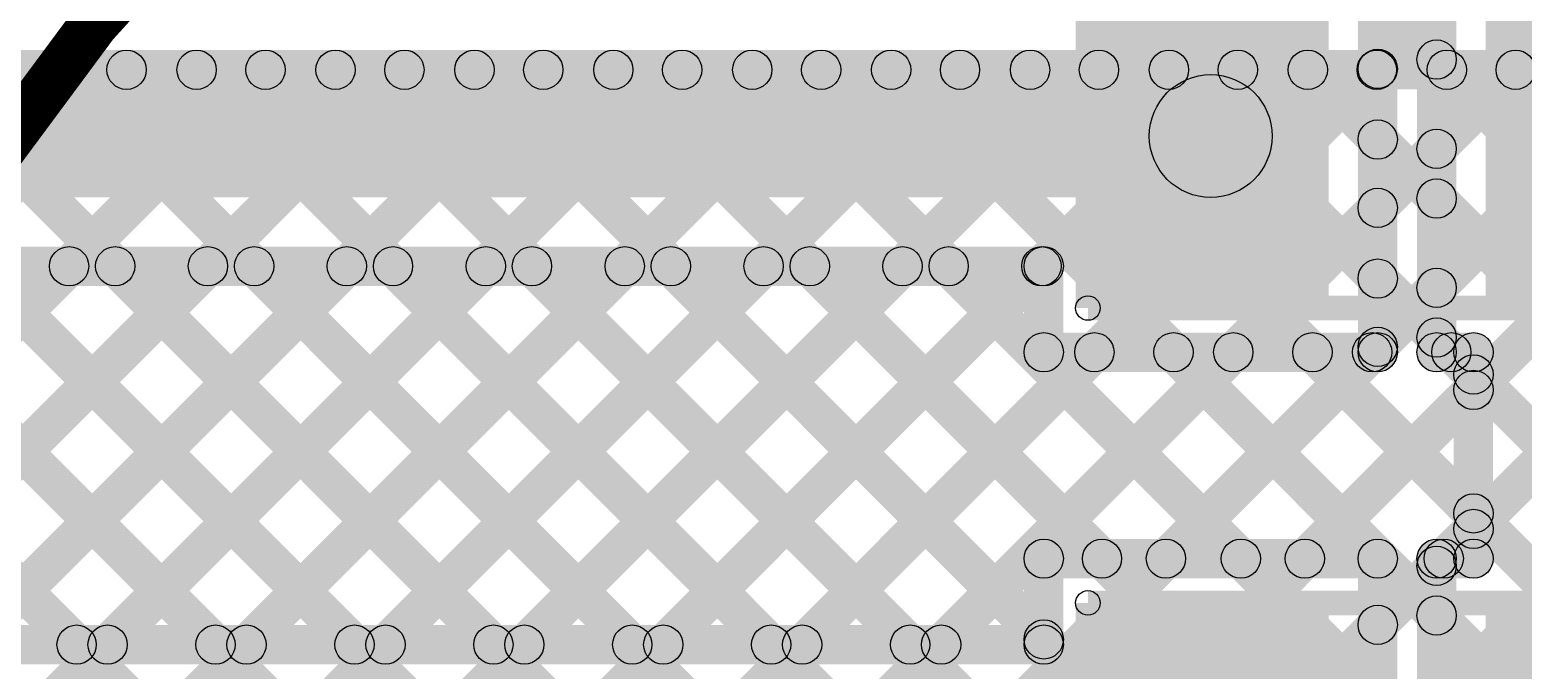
# Model space of a CAD drawing. Header units: millimetres. Extents: x 0 to 5.55, y 0 to 1.02.
# Drawn here: x 2.4156 to 2.7196, y 0.5933 to 0.7236 of the extents above; entities that cross this region are included whole.
import ezdxf

# ---------------------------------------------------------------- set-up
doc = ezdxf.new("R2010")
doc.units = ezdxf.units.MM
doc.header["$MEASUREMENT"] = 0
for name, color, linetype in [('BottomLayer', 5, 'Continuous'), ('TopLayer', 1, 'Continuous'), ('TopOverlay', 2, 'Continuous'), ('TopPaste', 8, 'Continuous'), ('TopSolder', 216, 'Continuous')]:
    doc.layers.add(name, color=color, linetype=linetype)

# ---------------------------------------------------------------- blocks, each defined once
blk = doc.blocks.new('LED_0805_39')
at = {"layer": 'TopLayer'}
for points in [[(-0.05999, 0.03001), (-0.01999, 0.03001), (-0.01999, -0.02999), (-0.05999, -0.02999)], [(0.02001, 0.03001), (0.06001, 0.03001), (0.06001, -0.02999), (0.02001, -0.02999)]]:
    blk.add_hatch(color=1, dxfattribs=at).paths.add_polyline_path(points)
at = {"layer": 'TopOverlay'}
h = blk.add_hatch(color=2, dxfattribs=at)
edge = h.paths.add_edge_path()
edge.add_arc((-0.06499, 0.03501), 0.0025, 0, 360)
h = blk.add_hatch(color=2, dxfattribs=at)
edge = h.paths.add_edge_path()
edge.add_arc((-0.06499, 0.03501), 0.0025, 0, 360)
for points in [[(-0.06499, 0.03251), (-0.06499, 0.03751), (0.06501, 0.03751), (0.06501, 0.03251)], [(0.09601, 0.03701), (0.06401, 0.03701), (0.06401, -0.03699), (0.09601, -0.03699)], [(-0.06249, -0.03499), (-0.06749, -0.03499), (-0.06749, 0.03501), (-0.06249, 0.03501)], [(0.06751, -0.03499), (0.06251, -0.03499), (0.06251, 0.03501), (0.06751, 0.03501)], [(-0.06499, -0.03749), (-0.06499, -0.03249), (0.06501, -0.03249), (0.06501, -0.03749)]]:
    blk.add_hatch(color=2, dxfattribs=at).paths.add_polyline_path(points)
h = blk.add_hatch(color=2, dxfattribs=at)
edge = h.paths.add_edge_path()
edge.add_arc((0.06501, 0.03501), 0.0025, 0, 360)
h = blk.add_hatch(color=2, dxfattribs=at)
edge = h.paths.add_edge_path()
edge.add_arc((0.06501, 0.03501), 0.0025, 0, 360)
h = blk.add_hatch(color=2, dxfattribs=at)
edge = h.paths.add_edge_path()
edge.add_arc((-0.06499, -0.03499), 0.0025, 0, 360)
h = blk.add_hatch(color=2, dxfattribs=at)
edge = h.paths.add_edge_path()
edge.add_arc((-0.06499, -0.03499), 0.0025, 0, 360)
h = blk.add_hatch(color=2, dxfattribs=at)
edge = h.paths.add_edge_path()
edge.add_arc((0.06501, -0.03499), 0.0025, 0, 360)
h = blk.add_hatch(color=2, dxfattribs=at)
edge = h.paths.add_edge_path()
edge.add_arc((0.06501, -0.03499), 0.0025, 0, 360)
at = {"layer": 'TopPaste'}
for points in [[(-0.05999, 0.03001), (-0.01999, 0.03001), (-0.01999, -0.02999), (-0.05999, -0.02999)], [(0.02001, 0.03001), (0.06001, 0.03001), (0.06001, -0.02999), (0.02001, -0.02999)]]:
    blk.add_hatch(color=8, dxfattribs=at).paths.add_polyline_path(points)
at = {"layer": 'TopSolder'}
for points in [[(-0.06399, 0.03401), (-0.01599, 0.03401), (-0.01599, -0.03399), (-0.06399, -0.03399)], [(0.01601, 0.03401), (0.06401, 0.03401), (0.06401, -0.03399), (0.01601, -0.03399)]]:
    blk.add_hatch(color=216, dxfattribs=at).paths.add_polyline_path(points)
at = {"layer": 'TopOverlay'}
for centre in [(-0.06499, 0.03501), (-0.06499, 0.03501), (0.06501, 0.03501), (0.06501, 0.03501), (-0.06499, -0.03499), (-0.06499, -0.03499), (0.06501, -0.03499), (0.06501, -0.03499)]:
    blk.add_circle(centre, 0.0025, dxfattribs=at)
blk = doc.blocks.new('LED_0805_41')
at = {"layer": 'TopLayer'}
for points in [[(-0.05999, 0.03001), (-0.01999, 0.03001), (-0.01999, -0.02999), (-0.05999, -0.02999)], [(0.02001, 0.03001), (0.06001, 0.03001), (0.06001, -0.02999), (0.02001, -0.02999)]]:
    blk.add_hatch(color=1, dxfattribs=at).paths.add_polyline_path(points)
at = {"layer": 'TopOverlay'}
h = blk.add_hatch(color=2, dxfattribs=at)
edge = h.paths.add_edge_path()
edge.add_arc((-0.06499, 0.03501), 0.0025, 0, 360)
h = blk.add_hatch(color=2, dxfattribs=at)
edge = h.paths.add_edge_path()
edge.add_arc((-0.06499, 0.03501), 0.0025, 0, 360)
for points in [[(-0.06499, 0.03251), (-0.06499, 0.03751), (0.06501, 0.03751), (0.06501, 0.03251)], [(0.09601, 0.03701), (0.06401, 0.03701), (0.06401, -0.03699), (0.09601, -0.03699)], [(-0.06249, -0.03499), (-0.06749, -0.03499), (-0.06749, 0.03501), (-0.06249, 0.03501)], [(0.06751, -0.03499), (0.06251, -0.03499), (0.06251, 0.03501), (0.06751, 0.03501)], [(-0.06499, -0.03749), (-0.06499, -0.03249), (0.06501, -0.03249), (0.06501, -0.03749)]]:
    blk.add_hatch(color=2, dxfattribs=at).paths.add_polyline_path(points)
h = blk.add_hatch(color=2, dxfattribs=at)
edge = h.paths.add_edge_path()
edge.add_arc((0.06501, 0.03501), 0.0025, 0, 360)
h = blk.add_hatch(color=2, dxfattribs=at)
edge = h.paths.add_edge_path()
edge.add_arc((0.06501, 0.03501), 0.0025, 0, 360)
h = blk.add_hatch(color=2, dxfattribs=at)
edge = h.paths.add_edge_path()
edge.add_arc((-0.06499, -0.03499), 0.0025, 0, 360)
h = blk.add_hatch(color=2, dxfattribs=at)
edge = h.paths.add_edge_path()
edge.add_arc((-0.06499, -0.03499), 0.0025, 0, 360)
h = blk.add_hatch(color=2, dxfattribs=at)
edge = h.paths.add_edge_path()
edge.add_arc((0.06501, -0.03499), 0.0025, 0, 360)
h = blk.add_hatch(color=2, dxfattribs=at)
edge = h.paths.add_edge_path()
edge.add_arc((0.06501, -0.03499), 0.0025, 0, 360)
at = {"layer": 'TopPaste'}
for points in [[(-0.05999, 0.03001), (-0.01999, 0.03001), (-0.01999, -0.02999), (-0.05999, -0.02999)], [(0.02001, 0.03001), (0.06001, 0.03001), (0.06001, -0.02999), (0.02001, -0.02999)]]:
    blk.add_hatch(color=8, dxfattribs=at).paths.add_polyline_path(points)
at = {"layer": 'TopSolder'}
for points in [[(-0.06399, 0.03401), (-0.01599, 0.03401), (-0.01599, -0.03399), (-0.06399, -0.03399)], [(0.01601, 0.03401), (0.06401, 0.03401), (0.06401, -0.03399), (0.01601, -0.03399)]]:
    blk.add_hatch(color=216, dxfattribs=at).paths.add_polyline_path(points)
at = {"layer": 'TopOverlay'}
for centre in [(-0.06499, 0.03501), (-0.06499, 0.03501), (0.06501, 0.03501), (0.06501, 0.03501), (-0.06499, -0.03499), (-0.06499, -0.03499), (0.06501, -0.03499), (0.06501, -0.03499)]:
    blk.add_circle(centre, 0.0025, dxfattribs=at)

msp = doc.modelspace()

# ---------------------------------------------------------------- hatches: boundary and pattern name
at = {"layer": 'BottomLayer'}
for points in [[(2.221, 0.7115), (2.221, 0.7195), (3.13579, 0.7195), (3.13579, 0.7115)], [(2.28237, 0.52867), (2.27671, 0.53433), (2.46071, 0.71833), (2.46637, 0.71267)], [(2.28908, 0.45053), (2.28342, 0.45619), (2.54557, 0.71833), (2.55122, 0.71267)], [(2.30273, 0.52075), (2.29707, 0.5264), (2.489, 0.71833), (2.49465, 0.71267)], [(2.30996, 0.58455), (2.30431, 0.59021), (2.43243, 0.71833), (2.43809, 0.71267)], [(2.31024, 0.49997), (2.30458, 0.50563), (2.51728, 0.71833), (2.52294, 0.71267)], [(2.30527, 0.71267), (2.31093, 0.71833), (2.57307, 0.45619), (2.56741, 0.45053)], [(2.31737, 0.45053), (2.31171, 0.45619), (2.57385, 0.71833), (2.57951, 0.71267)], [(2.33355, 0.71267), (2.33921, 0.71833), (2.60135, 0.45619), (2.5957, 0.45053)], [(2.34565, 0.45053), (2.33999, 0.45619), (2.60214, 0.71833), (2.60779, 0.71267)], [(2.36184, 0.71267), (2.3675, 0.71833), (2.62964, 0.45619), (2.62398, 0.45053)], [(2.37393, 0.45053), (2.36828, 0.45619), (2.63042, 0.71833), (2.63608, 0.71267)], [(2.39012, 0.71267), (2.39578, 0.71833), (2.65792, 0.45619), (2.65227, 0.45053)], [(2.40222, 0.45053), (2.39656, 0.45619), (2.6587, 0.71833), (2.66436, 0.71267)], [(2.41841, 0.71267), (2.42406, 0.71833), (2.68621, 0.45619), (2.68055, 0.45053)], [(2.4305, 0.45053), (2.42485, 0.45619), (2.68699, 0.71833), (2.69265, 0.71267)], [(2.44669, 0.71267), (2.45235, 0.71833), (2.71449, 0.45619), (2.70883, 0.45053)], [(2.45879, 0.45053), (2.45313, 0.45619), (2.71527, 0.71833), (2.72093, 0.71267)], [(2.47498, 0.71267), (2.48063, 0.71833), (2.74278, 0.45619), (2.73712, 0.45053)], [(2.48707, 0.45053), (2.48141, 0.45619), (2.74356, 0.71833), (2.74921, 0.71267)], [(2.50326, 0.71267), (2.50892, 0.71833), (2.77106, 0.45619), (2.7654, 0.45053)], [(2.51536, 0.45053), (2.5097, 0.45619), (2.77184, 0.71833), (2.7775, 0.71267)], [(2.53154, 0.71267), (2.5372, 0.71833), (2.79934, 0.45619), (2.79369, 0.45053)], [(2.54364, 0.45053), (2.53798, 0.45619), (2.80013, 0.71833), (2.80578, 0.71267)], [(2.55983, 0.71267), (2.56549, 0.71833), (2.82763, 0.45619), (2.82197, 0.45053)], [(2.57192, 0.45053), (2.56627, 0.45619), (2.82841, 0.71833), (2.83407, 0.71267)], [(2.58811, 0.71267), (2.59377, 0.71833), (2.85131, 0.46079), (2.84565, 0.45513)], [(2.6164, 0.71267), (2.62205, 0.71833), (2.86545, 0.47493), (2.8598, 0.46927)], [(2.64468, 0.71267), (2.65034, 0.71833), (2.8796, 0.48907), (2.87394, 0.48342)], [(2.67297, 0.71267), (2.67862, 0.71833), (2.89374, 0.50321), (2.88808, 0.49756)], [(2.70125, 0.71267), (2.70691, 0.71833), (2.90788, 0.51736), (2.90222, 0.5117)]]:
    msp.add_hatch(color=5, dxfattribs=at).paths.add_polyline_path(points)
h = msp.add_hatch(color=5, dxfattribs=at)
edge = h.paths.add_edge_path()
edge.add_arc((2.42124, 0.7155), 0.004, 0, 360)
h = msp.add_hatch(color=5, dxfattribs=at)
edge = h.paths.add_edge_path()
edge.add_arc((2.43526, 0.7155), 0.004, 0, 360)
h = msp.add_hatch(color=5, dxfattribs=at)
edge = h.paths.add_edge_path()
edge.add_arc((2.44952, 0.7155), 0.004, 0, 360)
h = msp.add_hatch(color=5, dxfattribs=at)
edge = h.paths.add_edge_path()
edge.add_arc((2.46354, 0.7155), 0.004, 0, 360)
h = msp.add_hatch(color=5, dxfattribs=at)
edge = h.paths.add_edge_path()
edge.add_arc((2.4778, 0.7155), 0.004, 0, 360)
h = msp.add_hatch(color=5, dxfattribs=at)
edge = h.paths.add_edge_path()
edge.add_arc((2.49183, 0.7155), 0.004, 0, 360)
h = msp.add_hatch(color=5, dxfattribs=at)
edge = h.paths.add_edge_path()
edge.add_arc((2.50609, 0.7155), 0.004, 0, 360)
h = msp.add_hatch(color=5, dxfattribs=at)
edge = h.paths.add_edge_path()
edge.add_arc((2.52011, 0.7155), 0.004, 0, 360)
h = msp.add_hatch(color=5, dxfattribs=at)
edge = h.paths.add_edge_path()
edge.add_arc((2.53437, 0.7155), 0.004, 0, 360)
h = msp.add_hatch(color=5, dxfattribs=at)
edge = h.paths.add_edge_path()
edge.add_arc((2.5484, 0.7155), 0.004, 0, 360)
h = msp.add_hatch(color=5, dxfattribs=at)
edge = h.paths.add_edge_path()
edge.add_arc((2.56266, 0.7155), 0.004, 0, 360)
h = msp.add_hatch(color=5, dxfattribs=at)
edge = h.paths.add_edge_path()
edge.add_arc((2.57668, 0.7155), 0.004, 0, 360)
h = msp.add_hatch(color=5, dxfattribs=at)
edge = h.paths.add_edge_path()
edge.add_arc((2.59094, 0.7155), 0.004, 0, 360)
h = msp.add_hatch(color=5, dxfattribs=at)
edge = h.paths.add_edge_path()
edge.add_arc((2.60496, 0.7155), 0.004, 0, 360)
h = msp.add_hatch(color=5, dxfattribs=at)
edge = h.paths.add_edge_path()
edge.add_arc((2.61923, 0.7155), 0.004, 0, 360)
h = msp.add_hatch(color=5, dxfattribs=at)
edge = h.paths.add_edge_path()
edge.add_arc((2.63325, 0.7155), 0.004, 0, 360)
h = msp.add_hatch(color=5, dxfattribs=at)
edge = h.paths.add_edge_path()
edge.add_arc((2.64751, 0.7155), 0.004, 0, 360)
h = msp.add_hatch(color=5, dxfattribs=at)
edge = h.paths.add_edge_path()
edge.add_arc((2.66153, 0.7155), 0.004, 0, 360)
h = msp.add_hatch(color=5, dxfattribs=at)
edge = h.paths.add_edge_path()
edge.add_arc((2.67579, 0.7155), 0.004, 0, 360)
h = msp.add_hatch(color=5, dxfattribs=at)
edge = h.paths.add_edge_path()
edge.add_arc((2.68982, 0.7155), 0.004, 0, 360)
h = msp.add_hatch(color=5, dxfattribs=at)
edge = h.paths.add_edge_path()
edge.add_arc((2.70408, 0.7155), 0.004, 0, 360)
h = msp.add_hatch(color=5, dxfattribs=at)
edge = h.paths.add_edge_path()
edge.add_arc((2.7181, 0.7155), 0.004, 0, 360)
at = {"layer": 'TopLayer'}
for points in [[(2.69401, 0.65801), (2.68601, 0.65801), (2.68601, 0.74601), (2.69401, 0.74601)], [(2.70601, 0.65801), (2.69801, 0.65801), (2.69801, 0.74601), (2.70601, 0.74601)], [(2.68718, 0.72674), (2.69283, 0.7324), (2.70483, 0.7204), (2.69918, 0.71474)], [(2.69283, 0.71286), (2.68718, 0.71852), (2.69918, 0.73052), (2.70483, 0.72486)], [(2.31801, 0.68951), (2.31801, 0.71451), (2.65601, 0.71451), (2.65601, 0.68951)], [(2.68718, 0.69846), (2.69283, 0.70412), (2.70483, 0.69212), (2.69918, 0.68646)], [(2.69283, 0.68458), (2.68718, 0.69023), (2.69918, 0.70223), (2.70483, 0.69658)], [(2.32898, 0.67151), (2.32898, 0.67951), (2.62201, 0.67951), (2.62201, 0.67151)], [(2.34938, 0.59568), (2.34372, 0.60133), (2.42072, 0.67833), (2.42638, 0.67268)], [(2.34526, 0.67268), (2.35092, 0.67833), (2.42792, 0.60133), (2.42226, 0.59568)], [(2.37766, 0.59568), (2.372, 0.60133), (2.449, 0.67833), (2.45466, 0.67268)], [(2.37355, 0.67268), (2.37921, 0.67833), (2.45621, 0.60133), (2.45055, 0.59568)], [(2.40595, 0.59568), (2.40029, 0.60133), (2.47729, 0.67833), (2.48295, 0.67268)], [(2.40183, 0.67268), (2.40749, 0.67833), (2.48449, 0.60133), (2.47883, 0.59568)], [(2.43423, 0.59568), (2.42857, 0.60133), (2.50557, 0.67833), (2.51123, 0.67268)], [(2.43012, 0.67268), (2.43577, 0.67833), (2.51277, 0.60133), (2.50712, 0.59568)], [(2.46251, 0.59568), (2.45686, 0.60133), (2.53386, 0.67833), (2.53951, 0.67268)], [(2.4584, 0.67268), (2.46406, 0.67833), (2.54106, 0.60133), (2.5354, 0.59568)], [(2.4908, 0.59568), (2.48514, 0.60133), (2.56214, 0.67833), (2.5678, 0.67268)], [(2.48669, 0.67268), (2.49234, 0.67833), (2.56934, 0.60133), (2.56369, 0.59568)], [(2.51908, 0.59568), (2.51343, 0.60133), (2.59043, 0.67833), (2.59608, 0.67268)], [(2.51497, 0.67268), (2.52063, 0.67833), (2.59763, 0.60133), (2.59197, 0.59568)], [(2.54737, 0.59568), (2.54171, 0.60133), (2.61871, 0.67833), (2.62437, 0.67268)], [(2.54325, 0.67268), (2.54891, 0.67833), (2.62483, 0.60241), (2.61918, 0.59675)], [(2.57154, 0.67268), (2.5772, 0.67833), (2.6367, 0.61883), (2.63104, 0.61318)], [(2.59982, 0.67268), (2.60548, 0.67833), (2.66498, 0.61883), (2.65932, 0.61318)], [(2.62601, 0.65801), (2.61801, 0.65801), (2.61801, 0.67551), (2.62601, 0.67551)], [(2.68718, 0.67018), (2.69283, 0.67583), (2.70483, 0.66383), (2.69918, 0.65818)], [(2.69283, 0.65629), (2.68718, 0.66195), (2.69918, 0.67395), (2.70483, 0.66829)], [(2.69918, 0.65818), (2.70483, 0.66383), (2.70783, 0.66083), (2.70218, 0.65518)], [(2.57565, 0.59568), (2.56999, 0.60133), (2.62949, 0.66083), (2.63515, 0.65518)], [(2.60394, 0.59568), (2.59828, 0.60133), (2.65778, 0.66083), (2.66344, 0.65518)], [(2.62201, 0.65401), (2.62201, 0.66201), (2.69001, 0.66201), (2.69001, 0.65401)], [(2.64972, 0.61318), (2.64406, 0.61883), (2.68606, 0.66083), (2.69172, 0.65518)], [(2.64561, 0.65518), (2.65126, 0.66083), (2.70483, 0.60726), (2.69918, 0.60161)], [(2.67389, 0.65518), (2.67955, 0.66083), (2.71233, 0.62805), (2.70668, 0.62239)], [(2.70201, 0.65401), (2.70201, 0.66201), (2.70951, 0.66201), (2.70951, 0.65401)], [(2.70218, 0.65518), (2.70783, 0.66083), (2.71233, 0.65633), (2.70668, 0.65068)], [(2.71351, 0.61601), (2.70551, 0.61601), (2.70551, 0.65801), (2.71351, 0.65801)], [(2.678, 0.61318), (2.67235, 0.61883), (2.70668, 0.65317), (2.71233, 0.64751)], [(2.70629, 0.61318), (2.70063, 0.61883), (2.70668, 0.62488), (2.71233, 0.61922)], [(2.62201, 0.61201), (2.62201, 0.62001), (2.69001, 0.62001), (2.69001, 0.61201)], [(2.69283, 0.59972), (2.68718, 0.60538), (2.69918, 0.61738), (2.70483, 0.61172)], [(2.70201, 0.61201), (2.70201, 0.62001), (2.70951, 0.62001), (2.70951, 0.61201)], [(2.62601, 0.59851), (2.61801, 0.59851), (2.61801, 0.61601), (2.62601, 0.61601)], [(2.69401, 0.52801), (2.68601, 0.52801), (2.68601, 0.61601), (2.69401, 0.61601)], [(2.70601, 0.52801), (2.69801, 0.52801), (2.69801, 0.61601), (2.70601, 0.61601)], [(2.30297, 0.59451), (2.30297, 0.60251), (2.62201, 0.60251), (2.62201, 0.59451)]]:
    msp.add_hatch(color=1, dxfattribs=at).paths.add_polyline_path(points)
h = msp.add_hatch(color=1, dxfattribs=at)
edge = h.paths.add_edge_path()
edge.add_arc((2.70201, 0.71757), 0.004, 0, 360)
h = msp.add_hatch(color=1, dxfattribs=at)
edge = h.paths.add_edge_path()
edge.add_arc((2.69001, 0.71569), 0.004, 0, 360)
h = msp.add_hatch(color=1, dxfattribs=at)
edge = h.paths.add_edge_path()
edge.add_arc((2.65601, 0.70201), 0.0125, 0, 360)
h = msp.add_hatch(color=1, dxfattribs=at)
edge = h.paths.add_edge_path()
edge.add_arc((2.69001, 0.70129), 0.004, 0, 360)
h = msp.add_hatch(color=1, dxfattribs=at)
edge = h.paths.add_edge_path()
edge.add_arc((2.70201, 0.69941), 0.004, 0, 360)
h = msp.add_hatch(color=1, dxfattribs=at)
edge = h.paths.add_edge_path()
edge.add_arc((2.70201, 0.68929), 0.004, 0, 360)
h = msp.add_hatch(color=1, dxfattribs=at)
edge = h.paths.add_edge_path()
edge.add_arc((2.69001, 0.68741), 0.004, 0, 360)
h = msp.add_hatch(color=1, dxfattribs=at)
edge = h.paths.add_edge_path()
edge.add_arc((2.42355, 0.67551), 0.004, 0, 360)
h = msp.add_hatch(color=1, dxfattribs=at)
edge = h.paths.add_edge_path()
edge.add_arc((2.43295, 0.67551), 0.004, 0, 360)
h = msp.add_hatch(color=1, dxfattribs=at)
edge = h.paths.add_edge_path()
edge.add_arc((2.45183, 0.67551), 0.004, 0, 360)
h = msp.add_hatch(color=1, dxfattribs=at)
edge = h.paths.add_edge_path()
edge.add_arc((2.46123, 0.67551), 0.004, 0, 360)
h = msp.add_hatch(color=1, dxfattribs=at)
edge = h.paths.add_edge_path()
edge.add_arc((2.48012, 0.67551), 0.004, 0, 360)
h = msp.add_hatch(color=1, dxfattribs=at)
edge = h.paths.add_edge_path()
edge.add_arc((2.48951, 0.67551), 0.004, 0, 360)
h = msp.add_hatch(color=1, dxfattribs=at)
edge = h.paths.add_edge_path()
edge.add_arc((2.5084, 0.67551), 0.004, 0, 360)
h = msp.add_hatch(color=1, dxfattribs=at)
edge = h.paths.add_edge_path()
edge.add_arc((2.5178, 0.67551), 0.004, 0, 360)
h = msp.add_hatch(color=1, dxfattribs=at)
edge = h.paths.add_edge_path()
edge.add_arc((2.53669, 0.67551), 0.004, 0, 360)
h = msp.add_hatch(color=1, dxfattribs=at)
edge = h.paths.add_edge_path()
edge.add_arc((2.54608, 0.67551), 0.004, 0, 360)
h = msp.add_hatch(color=1, dxfattribs=at)
edge = h.paths.add_edge_path()
edge.add_arc((2.56497, 0.67551), 0.004, 0, 360)
h = msp.add_hatch(color=1, dxfattribs=at)
edge = h.paths.add_edge_path()
edge.add_arc((2.57437, 0.67551), 0.004, 0, 360)
h = msp.add_hatch(color=1, dxfattribs=at)
edge = h.paths.add_edge_path()
edge.add_arc((2.59325, 0.67551), 0.004, 0, 360)
h = msp.add_hatch(color=1, dxfattribs=at)
edge = h.paths.add_edge_path()
edge.add_arc((2.60265, 0.67551), 0.004, 0, 360)
h = msp.add_hatch(color=1, dxfattribs=at)
edge = h.paths.add_edge_path()
edge.add_arc((2.62154, 0.67551), 0.004, 0, 360)
h = msp.add_hatch(color=1, dxfattribs=at)
edge = h.paths.add_edge_path()
edge.add_arc((2.62201, 0.67551), 0.004, 0, 360)
h = msp.add_hatch(color=1, dxfattribs=at)
edge = h.paths.add_edge_path()
edge.add_arc((2.62201, 0.67551), 0.004, 0, 360)
h = msp.add_hatch(color=1, dxfattribs=at)
edge = h.paths.add_edge_path()
edge.add_arc((2.69001, 0.673), 0.004, 0, 360)
h = msp.add_hatch(color=1, dxfattribs=at)
edge = h.paths.add_edge_path()
edge.add_arc((2.70201, 0.67112), 0.004, 0, 360)
h = msp.add_hatch(color=1, dxfattribs=at)
edge = h.paths.add_edge_path()
edge.add_arc((2.69001, 0.65912), 0.004, 0, 360)
h = msp.add_hatch(color=1, dxfattribs=at)
edge = h.paths.add_edge_path()
edge.add_arc((2.70201, 0.661), 0.004, 0, 360)
h = msp.add_hatch(color=1, dxfattribs=at)
edge = h.paths.add_edge_path()
edge.add_arc((2.70201, 0.661), 0.004, 0, 360)
h = msp.add_hatch(color=1, dxfattribs=at)
edge = h.paths.add_edge_path()
edge.add_arc((2.62201, 0.65801), 0.004, 0, 360)
h = msp.add_hatch(color=1, dxfattribs=at)
edge = h.paths.add_edge_path()
edge.add_arc((2.62201, 0.65801), 0.004, 0, 360)
h = msp.add_hatch(color=1, dxfattribs=at)
edge = h.paths.add_edge_path()
edge.add_arc((2.63232, 0.65801), 0.004, 0, 360)
h = msp.add_hatch(color=1, dxfattribs=at)
edge = h.paths.add_edge_path()
edge.add_arc((2.64844, 0.65801), 0.004, 0, 360)
h = msp.add_hatch(color=1, dxfattribs=at)
edge = h.paths.add_edge_path()
edge.add_arc((2.66061, 0.65801), 0.004, 0, 360)
h = msp.add_hatch(color=1, dxfattribs=at)
edge = h.paths.add_edge_path()
edge.add_arc((2.67672, 0.65801), 0.004, 0, 360)
h = msp.add_hatch(color=1, dxfattribs=at)
edge = h.paths.add_edge_path()
edge.add_arc((2.68889, 0.65801), 0.004, 0, 360)
h = msp.add_hatch(color=1, dxfattribs=at)
edge = h.paths.add_edge_path()
edge.add_arc((2.69001, 0.65801), 0.004, 0, 360)
h = msp.add_hatch(color=1, dxfattribs=at)
edge = h.paths.add_edge_path()
edge.add_arc((2.69001, 0.65801), 0.004, 0, 360)
h = msp.add_hatch(color=1, dxfattribs=at)
edge = h.paths.add_edge_path()
edge.add_arc((2.70201, 0.65801), 0.004, 0, 360)
h = msp.add_hatch(color=1, dxfattribs=at)
edge = h.paths.add_edge_path()
edge.add_arc((2.70201, 0.65801), 0.004, 0, 360)
h = msp.add_hatch(color=1, dxfattribs=at)
edge = h.paths.add_edge_path()
edge.add_arc((2.705, 0.65801), 0.004, 0, 360)
h = msp.add_hatch(color=1, dxfattribs=at)
edge = h.paths.add_edge_path()
edge.add_arc((2.705, 0.65801), 0.004, 0, 360)
h = msp.add_hatch(color=1, dxfattribs=at)
edge = h.paths.add_edge_path()
edge.add_arc((2.70951, 0.65801), 0.004, 0, 360)
h = msp.add_hatch(color=1, dxfattribs=at)
edge = h.paths.add_edge_path()
edge.add_arc((2.70951, 0.65801), 0.004, 0, 360)
h = msp.add_hatch(color=1, dxfattribs=at)
edge = h.paths.add_edge_path()
edge.add_arc((2.70951, 0.6535), 0.004, 0, 360)
h = msp.add_hatch(color=1, dxfattribs=at)
edge = h.paths.add_edge_path()
edge.add_arc((2.70951, 0.65034), 0.004, 0, 360)
h = msp.add_hatch(color=1, dxfattribs=at)
edge = h.paths.add_edge_path()
edge.add_arc((2.70951, 0.62522), 0.004, 0, 360)
h = msp.add_hatch(color=1, dxfattribs=at)
edge = h.paths.add_edge_path()
edge.add_arc((2.70951, 0.62205), 0.004, 0, 360)
h = msp.add_hatch(color=1, dxfattribs=at)
edge = h.paths.add_edge_path()
edge.add_arc((2.62201, 0.61601), 0.004, 0, 360)
h = msp.add_hatch(color=1, dxfattribs=at)
edge = h.paths.add_edge_path()
edge.add_arc((2.62201, 0.61601), 0.004, 0, 360)
h = msp.add_hatch(color=1, dxfattribs=at)
edge = h.paths.add_edge_path()
edge.add_arc((2.63387, 0.61601), 0.004, 0, 360)
h = msp.add_hatch(color=1, dxfattribs=at)
edge = h.paths.add_edge_path()
edge.add_arc((2.64689, 0.61601), 0.004, 0, 360)
h = msp.add_hatch(color=1, dxfattribs=at)
edge = h.paths.add_edge_path()
edge.add_arc((2.66215, 0.61601), 0.004, 0, 360)
h = msp.add_hatch(color=1, dxfattribs=at)
edge = h.paths.add_edge_path()
edge.add_arc((2.67518, 0.61601), 0.004, 0, 360)
h = msp.add_hatch(color=1, dxfattribs=at)
edge = h.paths.add_edge_path()
edge.add_arc((2.69001, 0.61601), 0.004, 0, 360)
h = msp.add_hatch(color=1, dxfattribs=at)
edge = h.paths.add_edge_path()
edge.add_arc((2.69001, 0.61601), 0.004, 0, 360)
h = msp.add_hatch(color=1, dxfattribs=at)
edge = h.paths.add_edge_path()
edge.add_arc((2.70201, 0.61601), 0.004, 0, 360)
h = msp.add_hatch(color=1, dxfattribs=at)
edge = h.paths.add_edge_path()
edge.add_arc((2.70201, 0.61601), 0.004, 0, 360)
h = msp.add_hatch(color=1, dxfattribs=at)
edge = h.paths.add_edge_path()
edge.add_arc((2.70201, 0.61455), 0.004, 0, 360)
h = msp.add_hatch(color=1, dxfattribs=at)
edge = h.paths.add_edge_path()
edge.add_arc((2.70346, 0.61601), 0.004, 0, 360)
h = msp.add_hatch(color=1, dxfattribs=at)
edge = h.paths.add_edge_path()
edge.add_arc((2.70951, 0.61601), 0.004, 0, 360)
h = msp.add_hatch(color=1, dxfattribs=at)
edge = h.paths.add_edge_path()
edge.add_arc((2.70951, 0.61601), 0.004, 0, 360)
h = msp.add_hatch(color=1, dxfattribs=at)
edge = h.paths.add_edge_path()
edge.add_arc((2.70201, 0.60444), 0.004, 0, 360)
h = msp.add_hatch(color=1, dxfattribs=at)
edge = h.paths.add_edge_path()
edge.add_arc((2.69001, 0.60255), 0.004, 0, 360)
h = msp.add_hatch(color=1, dxfattribs=at)
edge = h.paths.add_edge_path()
edge.add_arc((2.42509, 0.59851), 0.004, 0, 360)
h = msp.add_hatch(color=1, dxfattribs=at)
edge = h.paths.add_edge_path()
edge.add_arc((2.4314, 0.59851), 0.004, 0, 360)
h = msp.add_hatch(color=1, dxfattribs=at)
edge = h.paths.add_edge_path()
edge.add_arc((2.45338, 0.59851), 0.004, 0, 360)
h = msp.add_hatch(color=1, dxfattribs=at)
edge = h.paths.add_edge_path()
edge.add_arc((2.45969, 0.59851), 0.004, 0, 360)
h = msp.add_hatch(color=1, dxfattribs=at)
edge = h.paths.add_edge_path()
edge.add_arc((2.48166, 0.59851), 0.004, 0, 360)
h = msp.add_hatch(color=1, dxfattribs=at)
edge = h.paths.add_edge_path()
edge.add_arc((2.48797, 0.59851), 0.004, 0, 360)
h = msp.add_hatch(color=1, dxfattribs=at)
edge = h.paths.add_edge_path()
edge.add_arc((2.50995, 0.59851), 0.004, 0, 360)
h = msp.add_hatch(color=1, dxfattribs=at)
edge = h.paths.add_edge_path()
edge.add_arc((2.51625, 0.59851), 0.004, 0, 360)
h = msp.add_hatch(color=1, dxfattribs=at)
edge = h.paths.add_edge_path()
edge.add_arc((2.53823, 0.59851), 0.004, 0, 360)
h = msp.add_hatch(color=1, dxfattribs=at)
edge = h.paths.add_edge_path()
edge.add_arc((2.54454, 0.59851), 0.004, 0, 360)
h = msp.add_hatch(color=1, dxfattribs=at)
edge = h.paths.add_edge_path()
edge.add_arc((2.56651, 0.59851), 0.004, 0, 360)
h = msp.add_hatch(color=1, dxfattribs=at)
edge = h.paths.add_edge_path()
edge.add_arc((2.57282, 0.59851), 0.004, 0, 360)
h = msp.add_hatch(color=1, dxfattribs=at)
edge = h.paths.add_edge_path()
edge.add_arc((2.5948, 0.59851), 0.004, 0, 360)
h = msp.add_hatch(color=1, dxfattribs=at)
edge = h.paths.add_edge_path()
edge.add_arc((2.60111, 0.59851), 0.004, 0, 360)
h = msp.add_hatch(color=1, dxfattribs=at)
edge = h.paths.add_edge_path()
edge.add_arc((2.62201, 0.59958), 0.004, 0, 360)
h = msp.add_hatch(color=1, dxfattribs=at)
edge = h.paths.add_edge_path()
edge.add_arc((2.62201, 0.59851), 0.004, 0, 360)
h = msp.add_hatch(color=1, dxfattribs=at)
edge = h.paths.add_edge_path()
edge.add_arc((2.62201, 0.59851), 0.004, 0, 360)

# ---------------------------------------------------------------- linework, layer by layer
at = {"layer": 'BottomLayer'}
for centre in [(2.42124, 0.7155), (2.43526, 0.7155), (2.44952, 0.7155), (2.46354, 0.7155), (2.4778, 0.7155), (2.49183, 0.7155), (2.50609, 0.7155), (2.52011, 0.7155), (2.53437, 0.7155), (2.5484, 0.7155), (2.56266, 0.7155), (2.57668, 0.7155), (2.59094, 0.7155), (2.60496, 0.7155), (2.61923, 0.7155), (2.63325, 0.7155), (2.64751, 0.7155), (2.66153, 0.7155), (2.67579, 0.7155), (2.68982, 0.7155), (2.70408, 0.7155), (2.7181, 0.7155)]:
    msp.add_circle(centre, 0.004, dxfattribs=at)
at = {"layer": 'TopLayer'}
for centre, radius in [((2.70201, 0.71757), 0.004), ((2.69001, 0.71569), 0.004), ((2.65601, 0.70201), 0.0125), ((2.69001, 0.70129), 0.004), ((2.70201, 0.69941), 0.004), ((2.70201, 0.68929), 0.004), ((2.69001, 0.68741), 0.004), ((2.42355, 0.67551), 0.004), ((2.43295, 0.67551), 0.004), ((2.45183, 0.67551), 0.004), ((2.46123, 0.67551), 0.004), ((2.48012, 0.67551), 0.004), ((2.48951, 0.67551), 0.004), ((2.5084, 0.67551), 0.004), ((2.5178, 0.67551), 0.004), ((2.53669, 0.67551), 0.004), ((2.54608, 0.67551), 0.004), ((2.56497, 0.67551), 0.004), ((2.57437, 0.67551), 0.004), ((2.59325, 0.67551), 0.004), ((2.60265, 0.67551), 0.004), ((2.62154, 0.67551), 0.004), ((2.62201, 0.67551), 0.004), ((2.62201, 0.67551), 0.004), ((2.69001, 0.673), 0.004), ((2.70201, 0.67112), 0.004), ((2.69001, 0.65912), 0.004), ((2.70201, 0.661), 0.004), ((2.70201, 0.661), 0.004), ((2.62201, 0.65801), 0.004), ((2.62201, 0.65801), 0.004), ((2.63232, 0.65801), 0.004), ((2.64844, 0.65801), 0.004), ((2.66061, 0.65801), 0.004), ((2.67672, 0.65801), 0.004), ((2.68889, 0.65801), 0.004), ((2.69001, 0.65801), 0.004), ((2.69001, 0.65801), 0.004), ((2.70201, 0.65801), 0.004), ((2.70201, 0.65801), 0.004), ((2.705, 0.65801), 0.004), ((2.705, 0.65801), 0.004), ((2.70951, 0.65801), 0.004), ((2.70951, 0.65801), 0.004), ((2.70951, 0.6535), 0.004), ((2.70951, 0.65034), 0.004), ((2.70951, 0.62522), 0.004), ((2.70951, 0.62205), 0.004), ((2.62201, 0.61601), 0.004), ((2.62201, 0.61601), 0.004), ((2.63387, 0.61601), 0.004), ((2.64689, 0.61601), 0.004), ((2.66215, 0.61601), 0.004), ((2.67518, 0.61601), 0.004), ((2.69001, 0.61601), 0.004), ((2.69001, 0.61601), 0.004), ((2.70201, 0.61601), 0.004), ((2.70201, 0.61601), 0.004), ((2.70201, 0.61455), 0.004), ((2.70346, 0.61601), 0.004), ((2.70951, 0.61601), 0.004), ((2.70951, 0.61601), 0.004), ((2.70201, 0.60444), 0.004), ((2.69001, 0.60255), 0.004), ((2.42509, 0.59851), 0.004), ((2.4314, 0.59851), 0.004), ((2.45338, 0.59851), 0.004), ((2.45969, 0.59851), 0.004), ((2.48166, 0.59851), 0.004), ((2.48797, 0.59851), 0.004), ((2.50995, 0.59851), 0.004), ((2.51625, 0.59851), 0.004), ((2.53823, 0.59851), 0.004), ((2.54454, 0.59851), 0.004), ((2.56651, 0.59851), 0.004), ((2.57282, 0.59851), 0.004), ((2.5948, 0.59851), 0.004), ((2.60111, 0.59851), 0.004), ((2.62201, 0.59958), 0.004), ((2.62201, 0.59851), 0.004), ((2.62201, 0.59851), 0.004)]:
    msp.add_circle(centre, radius, dxfattribs=at)
at = {"layer": 'TopOverlay', "const_width": 0.01}
for points in [[(3.09624, 0.50003, 1), (2.30883, 0.50003, 1)], [(3.05687, 0.50003, 1), (2.3482, 0.50003, 1)]]:
    msp.add_lwpolyline(points, format="xyb", close=True, dxfattribs=at)

# ---------------------------------------------------------------- block references
at = {"rotation": 360}
for name, p in [('LED_0805_41', (2.696, 0.702)), ('LED_0805_39', (2.696, 0.572))]:
    msp.add_blockref(name, p, dxfattribs=at)

doc.saveas('drawing.dxf')
